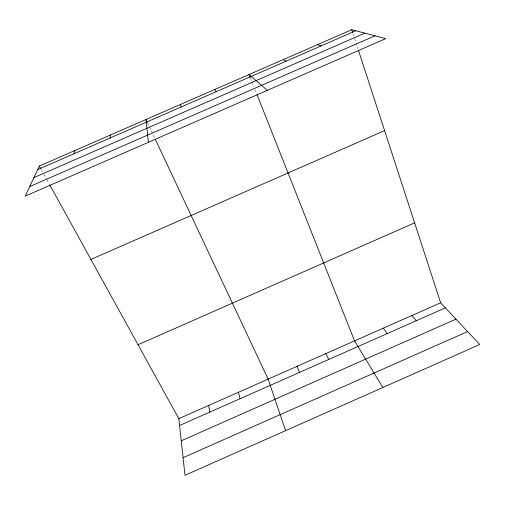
<?xml version="1.0" encoding="UTF-8"?>
<svg xmlns="http://www.w3.org/2000/svg" width="505" height="505" viewBox="0 0 505 505"><rect width="100%" height="100%" fill="white"/><g stroke="black" fill="none" stroke-linecap="round" stroke-linejoin="round"><path stroke-width="0.38" stroke-dasharray="2.52 1.89" d="M41.24 169.491L43.525 173.632M43.903 174.32L46.574 179.149M46.952 179.837L49.623 184.666M147.643 123.05L154.65 137.928M250.505 78.155L253.958 86.879M255.107 89.783L256.837 94.145M352.951 33.437L354.409 37.907M354.649 38.651L358.045 49.086"/><path stroke-width="0.76" d="M110.115 137.985L110.481 134.999M73.919 153.779L74.929 150.509M39.333 166.044L25.25 196.11L385.757 38.626L351.739 29.713L39.333 166.044L40.476 168.114M178.839 418.639L440.644 302.798L479.75 344.524L184.988 475.287L178.839 418.639L50.001 185.354M179.584 425.488L445.378 307.848M181.244 440.796L455.946 319.128M183.075 457.688L467.605 331.564M138.029 344.751L414.618 222.857M90.919 259.444L384.595 130.631M37.667 169.604L355.772 30.767M33.911 177.627L364.856 33.147M29.7 186.61L375.019 35.811M317.563 44.629L320.972 45.955M283.337 59.565L286.127 61.168M267.347 90.351L249.066 74.519L250.215 77.429M411.979 315.48L416.272 320.725M214.751 89.492L216.291 91.645M383.276 328.181L387.139 333.622M382.853 387.505L354.542 340.894L257.127 94.871M325.782 353.62L328.768 359.459M147.315 122.343L145.977 119.502L148.388 142.315M155.319 139.348L268.155 379.122L285.584 430.658M296.984 366.365L299.528 372.4M180.386 104.491L181.301 106.915M351.739 29.713L352.711 32.692M358.531 50.576L440.644 302.798M238.417 392.278L240.071 398.716M208.647 405.452L209.846 412.099"/></g></svg>
